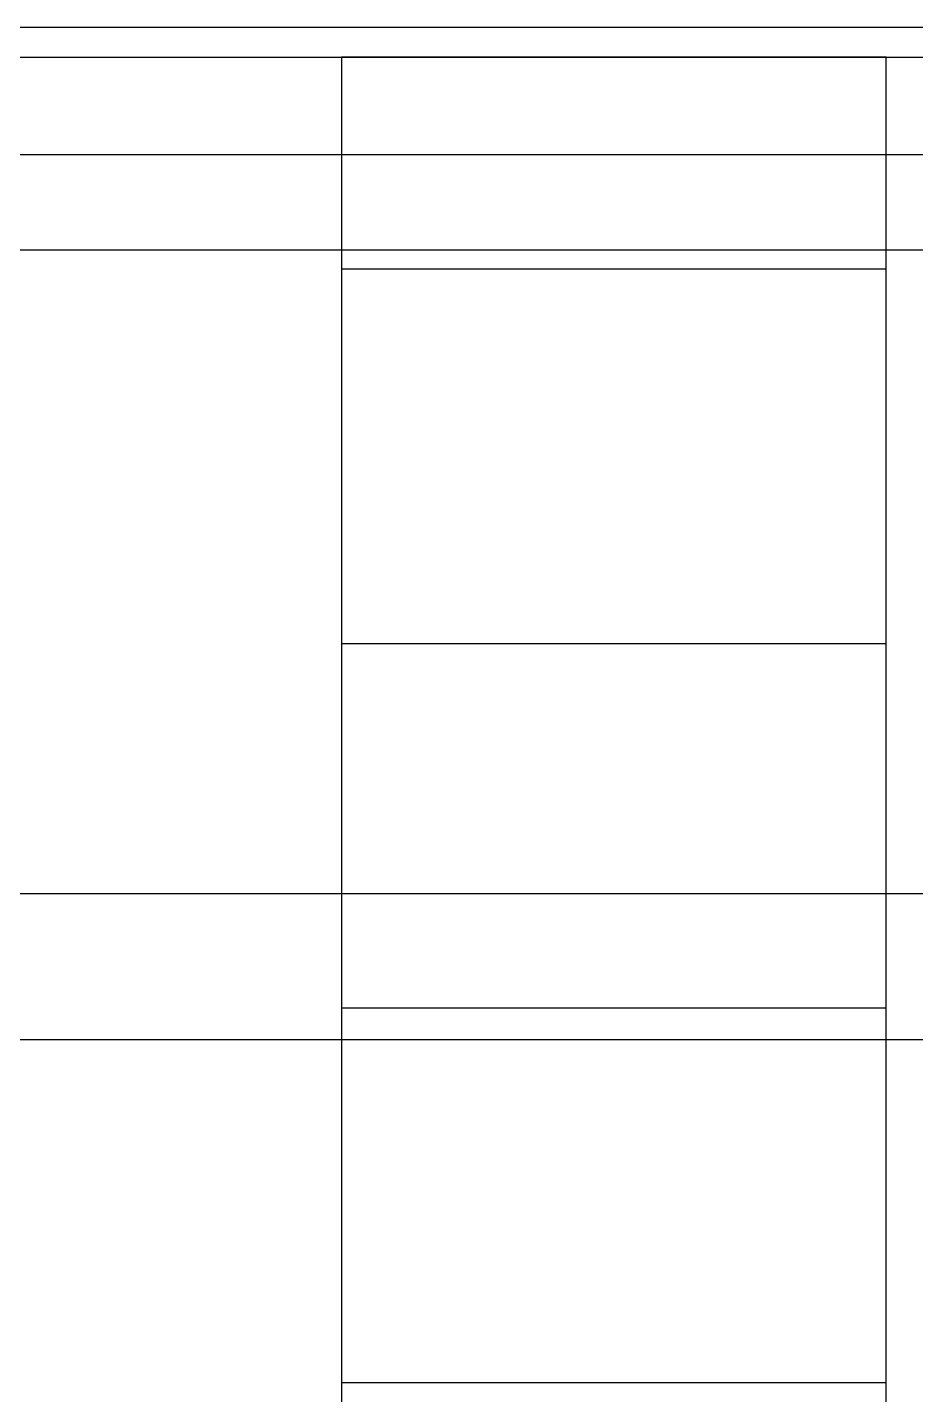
# Model space of a CAD drawing. Header units: millimetres. Extents: x -28.2 to 24.3, y -24.8 to 12.4.
# Drawn here: x -0.258 to 0.073, y -1.805 to -1.295 of the extents above; entities that cross this region are included whole.
import ezdxf

# ---------------------------------------------------------------- set-up
doc = ezdxf.new("R2010")
doc.units = ezdxf.units.MM
doc.layers.add('BUILDINGELEMENTPROXY', color=8, linetype='Continuous')

msp = doc.modelspace()

# ---------------------------------------------------------------- linework, layer by layer
at = {"layer": 'BUILDINGELEMENTPROXY'}
for p, q in [((-0.03922, -1.29467, 3.30363), (-0.28052, -1.29467, 3.30363)), ((0.20208, -1.29467, 3.30363), (-0.03922, -1.29467, 3.30363)), ((-0.28052, -1.30585, 3.30363), (-0.03922, -1.30585, 3.30363)), ((0.06238, -1.30585, 3.253), (-0.14082, -1.30585, 3.253)), ((-0.14082, -1.30585, 3.253), (-0.14082, -3.03005, 2.16248)), ((-0.03922, -1.30585, 3.30363), (0.20208, -1.30585, 3.30363)), ((0.06238, -3.03005, 2.16248), (0.06238, -1.30585, 3.253)), ((0.51078, -1.34223, 3.30376), (-0.58922, -1.34223, 3.30376)), ((-0.58922, -1.37763, 3.4781), (0.51078, -1.37763, 3.4781)), ((0.06238, -1.38491, 3.20299), (-0.14082, -1.38491, 3.20299)), ((-0.14082, -1.38491, 3.20299), (-0.14082, -1.39849, 3.22446)), ((0.06238, -1.39849, 3.22446), (0.06238, -1.38491, 3.20299)), ((-0.14082, -1.39849, 3.22446), (-0.14082, -1.40045, 3.22756)), ((-0.14082, -1.40045, 3.22756), (-0.14082, -1.52445, 3.22756)), ((0.06238, -1.40045, 3.22756), (0.06238, -1.39849, 3.22446)), ((0.06238, -1.52445, 3.22756), (0.06238, -1.40045, 3.22756)), ((-0.14082, -1.52445, 3.22756), (0.06238, -1.52445, 3.22756)), ((0.51078, -1.61787, 3.12942), (-0.58922, -1.61787, 3.12942)), ((0.06238, -1.66056, 3.02865), (-0.14082, -1.66056, 3.02865)), ((-0.14082, -1.66056, 3.02865), (-0.14082, -1.67413, 3.05012)), ((0.06238, -1.67413, 3.05012), (0.06238, -1.66056, 3.02865)), ((-0.58922, -1.67223, 3.30376), (0.51078, -1.67223, 3.30376)), ((-0.14082, -1.67413, 3.05012), (-0.14082, -1.6761, 3.05322)), ((-0.14082, -1.6761, 3.05322), (-0.14082, -1.8001, 3.05322)), ((0.06238, -1.6761, 3.05322), (0.06238, -1.67413, 3.05012)), ((0.06238, -1.8001, 3.05322), (0.06238, -1.6761, 3.05322)), ((-0.14082, -1.8001, 3.05322), (0.06238, -1.8001, 3.05322))]:
    msp.add_line(p, q, dxfattribs=at)

doc.saveas('drawing.dxf')
